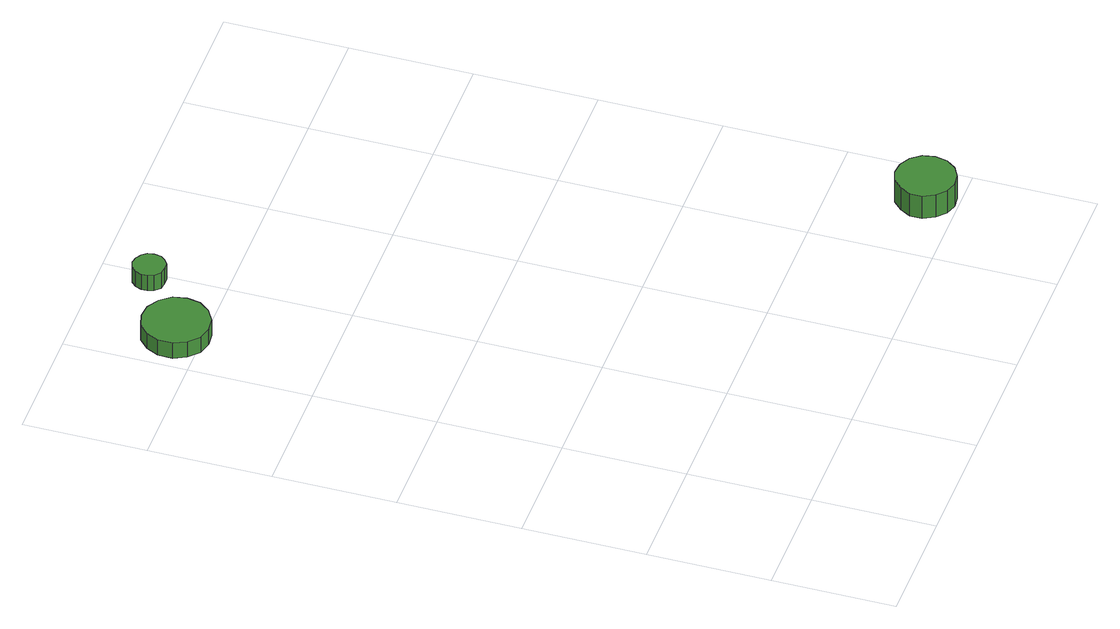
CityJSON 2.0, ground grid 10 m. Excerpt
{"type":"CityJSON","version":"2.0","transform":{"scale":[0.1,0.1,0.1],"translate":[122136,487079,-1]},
"CityObjects":{
"tree1":{"type":"SolitaryVegetationObject","attributes":{"function":"something"},"geometry":[{"type":"MultiSurface","lod":"1","boundaries":[[[0,1,2,3,4,5,6,7,8,9,10,11,12,13,14]],[[15,16,17,18,19,20,21,22,23,24,25,26,27,28,29]],[[0,29,28,1]],[[1,28,27,2]],[[2,27,26,3]],[[3,26,25,4]],[[4,25,24,5]],[[5,24,23,6]],[[6,23,22,7]],[[7,22,21,8]],[[8,21,20,9]],[[9,20,19,10]],[[10,19,18,11]],[[11,18,17,12]],[[12,17,16,13]],[[13,16,15,14]],[[14,15,29,0]]]}]},
"tree2":{"type":"SolitaryVegetationObject","attributes":{"function":"something"},"geometry":[{"type":"MultiSurface","lod":"1","boundaries":[[[30,31,32,33,34,35,36,37,38,39,40,41,42,43,44]],[[45,46,47,48,49,50,51,52,53,54,55,56,57,58,59]],[[30,59,58,31]],[[31,58,57,32]],[[32,57,56,33]],[[33,56,55,34]],[[34,55,54,35]],[[35,54,53,36]],[[36,53,52,37]],[[37,52,51,38]],[[38,51,50,39]],[[39,50,49,40]],[[40,49,48,41]],[[41,48,47,42]],[[42,47,46,43]],[[43,46,45,44]],[[44,45,59,30]]]}]},
"tree3":{"type":"SolitaryVegetationObject","attributes":{"function":"something"},"geometry":[{"type":"MultiSurface","lod":"1","boundaries":[[[60,61,62,63,64,65,66,67,68,69,70,71,72,73,74]],[[75,76,77,78,79,80,81,82,83,84,85,86,87,88,89]],[[60,89,88,61]],[[61,88,87,62]],[[62,87,86,63]],[[63,86,85,64]],[[64,85,84,65]],[[65,84,83,66]],[[66,83,82,67]],[[67,82,81,68]],[[68,81,80,69]],[[69,80,79,70]],[[70,79,78,71]],[[71,78,77,72]],[[72,77,76,73]],[[73,76,75,74]],[[74,75,89,60]]]}]}
},
"vertices":[
[61,520,25],[59,531,25],[52,540,25],[42,546,25],[31,547,25],[20,544,25],[12,536,25],[7,526,25],[7,514,25],[12,504,25],[20,496,25],[31,493,25],[42,494,25],[52,500,25],[59,509,25],[59,509,10],[52,500,10],[42,494,10],[31,493,10],[20,496,10],[12,504,10],[7,514,10],[7,526,10],[12,536,10],[20,544,10],[31,547,10],[42,546,10],[52,540,10],[59,531,10],[61,520,10],
[103,560,25],[102,565,25],[99,569,25],[94,572,25],[89,573,25],[83,571,25],[79,567,25],[77,562,25],[77,557,25],[79,552,25],[83,548,25],[89,547,25],[94,547,25],[99,550,25],[102,554,25],[102,554,10],[99,550,10],[94,547,10],[89,547,10],[83,548,10],[79,552,10],[77,557,10],[77,562,10],[79,567,10],[83,571,10],[89,573,10],[94,572,10],[99,569,10],[102,565,10],[103,560,10],
[391,27,29],[389,37,29],[383,45,29],[374,50,29],[364,51,29],[355,48,29],[348,41,29],[343,32,29],[343,22,29],[348,13,29],[355,6,29],[364,3,29],[374,4,29],[383,9,29],[389,17,29],[389,17,7],[383,9,7],[374,4,7],[364,3,7],[355,6,7],[348,13,7],[343,22,7],[343,32,7],[348,41,7],[355,48,7],[364,51,7],[374,50,7],[383,45,7],[389,37,7],[391,27,7]
]}
